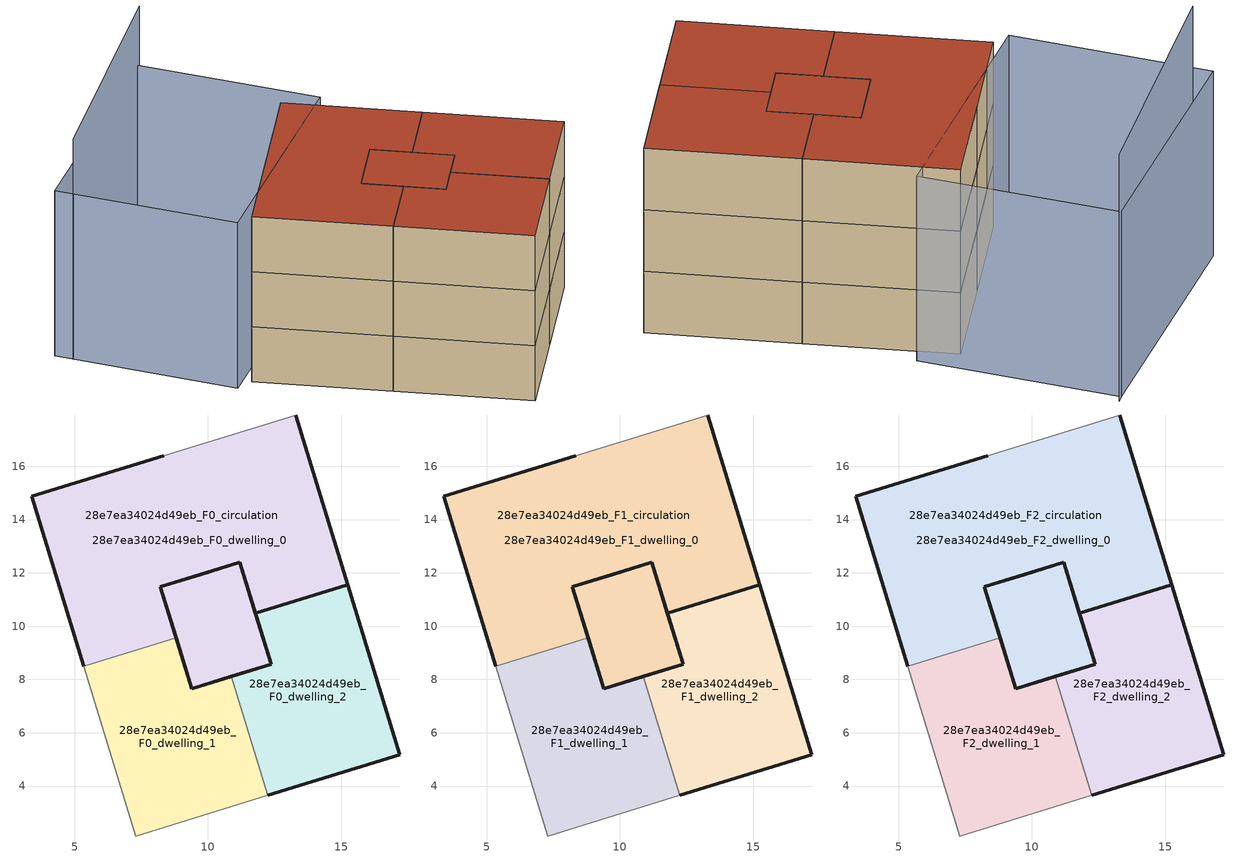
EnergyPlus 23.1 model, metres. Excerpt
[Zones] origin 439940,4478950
28e7ea34024d49eb_F0_dwelling_0
 floor ground (EU_floor_Construction): 11.2,12.39 11.79,10.48 12.37,8.57 9.4,7.66 8.23,11.48 9.71,11.94 9.88,11.99 z0; 13.3,17.92 15.25,11.55 11.79,10.48 11.2,12.39 9.88,11.99 8.23,11.48 8.81,9.57 5.35,8.5 3.39,14.88 8.34,16.4 z0
 wall outside (EU_wall_Construction): 8.81,9.57 8.23,11.48 9.71,11.94 11.2,12.39 11.79,10.48 15.25,11.55 13.3,17.92 / 8.34,16.4 3.39,14.88 5.35,8.5 z0:3
 wall adiabatic (EU_wall_Construction): 13.3,17.92 8.34,16.4 z0:3
 wall to 28e7ea34024d49eb_F0_dwelling_1 (EU_wall_Construction): 5.35,8.5 8.81,9.57 z0:3
28e7ea34024d49eb_F0_dwelling_1
 floor ground (EU_floor_Construction): 10.89,8.11 12.26,3.65 7.3,2.13 5.35,8.5 8.81,9.57 9.4,7.66 z0
 wall outside (EU_wall_Construction): 10.89,8.11 9.4,7.66 8.81,9.57 z0:3
 wall adiabatic (EU_wall_Construction): 5.35,8.5 7.3,2.13 12.26,3.65 z0:3
 wall to 28e7ea34024d49eb_F0_dwelling_2 (EU_wall_Construction): 12.26,3.65 10.89,8.11 z0:3
28e7ea34024d49eb_F0_dwelling_2
 floor ground (EU_floor_Construction): 11.2,12.39 11.79,10.48 12.37,8.57 9.4,7.66 8.23,11.48 z0; 15.25,11.55 17.21,5.17 12.26,3.65 10.89,8.11 12.37,8.57 11.79,10.48 z0
 wall outside (EU_wall_Construction): 12.26,3.65 17.21,5.17 15.25,11.55 11.79,10.48 12.37,8.57 10.89,8.11 z0:3
28e7ea34024d49eb_F0_circulation
 floor ground (EU_floor_Construction): 13.3,17.92 15.25,11.55 11.79,10.48 11.2,12.39 9.88,11.99 9.71,11.94 8.23,11.48 8.81,9.57 5.35,8.5 3.39,14.88 8.34,16.4 z0; 11.2,12.39 11.79,10.48 12.37,8.57 10.89,8.11 9.4,7.66 8.81,9.57 8.23,11.48 9.71,11.94 9.88,11.99 z0; 15.25,11.55 17.21,5.17 12.26,3.65 10.89,8.11 12.37,8.57 11.79,10.48 z0
 wall outside (EU_wall_Construction): 9.4,7.66 12.37,8.57 11.2,12.39 8.23,11.48 9.4,7.66 z0:3
28e7ea34024d49eb_F1_dwelling_0
 floor to 28e7ea34024d49eb_F0_dwelling_0 (EU_floor_Construction): 13.3,17.92 15.25,11.55 11.79,10.48 11.2,12.39 9.88,11.99 8.23,11.48 8.81,9.57 5.35,8.5 3.39,14.88 8.34,16.4 z3; 11.2,12.39 11.79,10.48 12.37,8.57 9.4,7.66 8.23,11.48 9.71,11.94 z3
 wall outside (EU_wall_Construction): 8.81,9.57 8.23,11.48 9.71,11.94 11.2,12.39 11.79,10.48 15.25,11.55 13.3,17.92 / 8.34,16.4 3.39,14.88 5.35,8.5 z3:6
 wall adiabatic (EU_wall_Construction): 13.3,17.92 8.34,16.4 z3:6
 wall to 28e7ea34024d49eb_F1_dwelling_1 (EU_wall_Construction): 5.35,8.5 8.81,9.57 z3:6
28e7ea34024d49eb_F1_dwelling_1
 floor to 28e7ea34024d49eb_F0_dwelling_1 (EU_floor_Construction): 10.89,8.11 12.26,3.65 7.3,2.13 5.35,8.5 8.81,9.57 9.4,7.66 z3
 wall outside (EU_wall_Construction): 10.89,8.11 9.4,7.66 8.81,9.57 z3:6
 wall adiabatic (EU_wall_Construction): 5.35,8.5 7.3,2.13 12.26,3.65 z3:6
 wall to 28e7ea34024d49eb_F1_dwelling_2 (EU_wall_Construction): 12.26,3.65 10.89,8.11 z3:6
28e7ea34024d49eb_F1_dwelling_2
 floor to 28e7ea34024d49eb_F0_dwelling_2 (EU_floor_Construction): 15.25,11.55 17.21,5.17 12.26,3.65 10.89,8.11 12.37,8.57 11.79,10.48 z3; 11.2,12.39 11.79,10.48 12.37,8.57 9.4,7.66 8.23,11.48 z3
 wall outside (EU_wall_Construction): 12.26,3.65 17.21,5.17 15.25,11.55 11.79,10.48 12.37,8.57 10.89,8.11 z3:6
28e7ea34024d49eb_F1_circulation
 floor outside (EU_floor_Construction): 15.25,11.55 17.21,5.17 12.26,3.65 10.89,8.11 12.37,8.57 11.79,10.48 z3
 floor to 28e7ea34024d49eb_F0_circulation (EU_floor_Construction): 13.3,17.92 15.25,11.55 11.79,10.48 11.2,12.39 9.88,11.99 9.71,11.94 8.23,11.48 8.81,9.57 5.35,8.5 3.39,14.88 8.34,16.4 z3; 11.2,12.39 11.79,10.48 12.37,8.57 10.89,8.11 9.4,7.66 8.81,9.57 8.23,11.48 9.71,11.94 9.88,11.99 z3
 wall outside (EU_wall_Construction): 9.4,7.66 12.37,8.57 11.2,12.39 8.23,11.48 9.4,7.66 z3:6
28e7ea34024d49eb_F2_dwelling_0
 floor to 28e7ea34024d49eb_F1_dwelling_0 (EU_floor_Construction): 13.3,17.92 15.25,11.55 11.79,10.48 11.2,12.39 9.88,11.99 8.23,11.48 8.81,9.57 5.35,8.5 3.39,14.88 8.34,16.4 z6; 11.2,12.39 11.79,10.48 12.37,8.57 9.4,7.66 8.23,11.48 9.71,11.94 z6
 wall outside (EU_wall_Construction): 8.81,9.57 8.23,11.48 9.71,11.94 11.2,12.39 11.79,10.48 15.25,11.55 13.3,17.92 / 8.34,16.4 3.39,14.88 5.35,8.5 z6:9
 wall adiabatic (EU_wall_Construction): 13.3,17.92 8.34,16.4 z6:9
 wall to 28e7ea34024d49eb_F2_dwelling_1 (EU_wall_Construction): 5.35,8.5 8.81,9.57 z6:9
 roof outside (EU_roof_Construction): 15.25,11.55 13.3,17.92 8.34,16.4 3.39,14.88 5.35,8.5 8.81,9.57 8.23,11.48 9.88,11.99 11.2,12.39 11.79,10.48 z9; 12.37,8.57 11.79,10.48 11.2,12.39 9.88,11.99 9.71,11.94 8.23,11.48 9.4,7.66 z9
28e7ea34024d49eb_F2_dwelling_1
 floor to 28e7ea34024d49eb_F1_dwelling_1 (EU_floor_Construction): 10.89,8.11 12.26,3.65 7.3,2.13 5.35,8.5 8.81,9.57 9.4,7.66 z6
 wall outside (EU_wall_Construction): 10.89,8.11 9.4,7.66 8.81,9.57 z6:9
 wall adiabatic (EU_wall_Construction): 5.35,8.5 7.3,2.13 12.26,3.65 z6:9
 wall to 28e7ea34024d49eb_F2_dwelling_2 (EU_wall_Construction): 12.26,3.65 10.89,8.11 z6:9
 roof outside (EU_roof_Construction): 12.26,3.65 10.89,8.11 9.4,7.66 8.81,9.57 5.35,8.5 7.3,2.13 z9
28e7ea34024d49eb_F2_dwelling_2
 floor to 28e7ea34024d49eb_F1_dwelling_2 (EU_floor_Construction): 15.25,11.55 17.21,5.17 12.26,3.65 10.89,8.11 12.37,8.57 11.79,10.48 z6; 11.2,12.39 11.79,10.48 12.37,8.57 9.4,7.66 8.23,11.48 z6
 wall outside (EU_wall_Construction): 12.26,3.65 17.21,5.17 15.25,11.55 11.79,10.48 12.37,8.57 10.89,8.11 z6:9
 roof outside (EU_roof_Construction): 17.21,5.17 15.25,11.55 11.79,10.48 12.37,8.57 10.89,8.11 12.26,3.65 z9; 12.37,8.57 11.79,10.48 11.2,12.39 8.23,11.48 9.4,7.66 z9
28e7ea34024d49eb_F2_circulation
 floor outside (EU_floor_Construction): 15.25,11.55 17.21,5.17 12.26,3.65 10.89,8.11 12.37,8.57 11.79,10.48 z6
 floor to 28e7ea34024d49eb_F1_circulation (EU_floor_Construction): 13.3,17.92 15.25,11.55 11.79,10.48 11.2,12.39 9.88,11.99 9.71,11.94 8.23,11.48 8.81,9.57 5.35,8.5 3.39,14.88 8.34,16.4 z6; 11.2,12.39 11.79,10.48 12.37,8.57 10.89,8.11 9.4,7.66 8.81,9.57 8.23,11.48 9.71,11.94 9.88,11.99 z6
 wall outside (EU_wall_Construction): 9.4,7.66 12.37,8.57 11.2,12.39 8.23,11.48 9.4,7.66 z6:9
 roof outside (EU_roof_Construction): 15.25,11.55 13.3,17.92 8.34,16.4 3.39,14.88 5.35,8.5 8.81,9.57 8.23,11.48 9.71,11.94 9.88,11.99 11.2,12.39 11.79,10.48 z9; 12.37,8.57 11.79,10.48 11.2,12.39 9.88,11.99 9.71,11.94 8.23,11.48 8.81,9.57 9.4,7.66 10.89,8.11 z9; 17.21,5.17 15.25,11.55 11.79,10.48 12.37,8.57 10.89,8.11 12.26,3.65 z9
shading: 13.6,25.42 14.52,16.46 / 14.52,16.46 2.6,15.23 / 2.6,15.23 1.68,24.2 / 1.68,24.2 13.6,25.42 z0:9; 13.97,25.49 1.77,23.3 z0:12
[Building]
EU S2 Campaign: North Axis=0; Terrain=City; Solar Distribution=FullExterior
[Site:Location]
Madrid: Latitude=40.5; Longitude=-3.5; Time Zone=1; Elevation=609
[SizingPeriod:WeatherFileDays]
AnnualSizingPeriod: Begin Month=1; Begin Day of Month=1; End Month=12; End Day of Month=31; Day of Week for Start Day=Monday; Use Weather File Daylight Saving Period=No; Use Weather File Rain and Snow Indicators=No
[MATERIAL]
EU_InternalMass_Material: Roughness=MediumRough; Thickness=0.1; Conductivity=1; Density=1800; Specific Heat=900; Thermal Absorptance=0.9; Solar Absorptance=0.7; Visible Absorptance=0.7
[MATERIAL:NOMASS] Roughness=MediumRough; Thermal Absorptance=0.9; Solar Absorptance=0.7; Visible Absorptance=0.7
Name | Thermal Resistance
EU_wall_NoMass; EU_roof_NoMass | 2.16768
EU_floor_NoMass | 1.14339
[CONSTRUCTION]
EU_wall_Construction: EU_wall_NoMass
EU_roof_Construction: EU_roof_NoMass
EU_floor_Construction: EU_floor_NoMass
EU_InternalMass_Construction: EU_InternalMass_Material
[ZONE] Type=1; Multiplier=1; Ceiling Height=autocalculate; Floor Area=autocalculate; Part of Total Floor Area=Yes
Name | Volume
28e7ea34024d49eb_F0_dwelling_0; 28e7ea34024d49eb_F1_dwelling_0; 28e7ea34024d49eb_F2_dwelling_0 | 226.142
28e7ea34024d49eb_F0_dwelling_1 | 94.3997
28e7ea34024d49eb_F1_dwelling_1; 28e7ea34024d49eb_F2_dwelling_1 | 94.3993
28e7ea34024d49eb_F0_dwelling_2 | 131.744
28e7ea34024d49eb_F1_dwelling_2; 28e7ea34024d49eb_F2_dwelling_2 | 131.743
28e7ea34024d49eb_F0_circulation; 28e7ea34024d49eb_F1_circulation; 28e7ea34024d49eb_F2_circulation | 320.541
[INTERNALMASS] Construction=EU_InternalMass_Construction
Name | Zone or ZoneList | Surface Area
28e7ea34024d49eb_F0_dwelling_0_EU_InternalMass | 28e7ea34024d49eb_F0_dwelling_0 | 62.9327
28e7ea34024d49eb_F0_dwelling_1_EU_InternalMass | 28e7ea34024d49eb_F0_dwelling_1 | 31.4663
28e7ea34024d49eb_F0_dwelling_2_EU_InternalMass | 28e7ea34024d49eb_F0_dwelling_2 | 31.4663
28e7ea34024d49eb_F1_dwelling_0_EU_InternalMass | 28e7ea34024d49eb_F1_dwelling_0 | 62.9327
28e7ea34024d49eb_F1_dwelling_1_EU_InternalMass | 28e7ea34024d49eb_F1_dwelling_1 | 31.4663
28e7ea34024d49eb_F1_dwelling_2_EU_InternalMass | 28e7ea34024d49eb_F1_dwelling_2 | 31.4663
28e7ea34024d49eb_F2_dwelling_0_EU_InternalMass | 28e7ea34024d49eb_F2_dwelling_0 | 62.9327
28e7ea34024d49eb_F2_dwelling_1_EU_InternalMass | 28e7ea34024d49eb_F2_dwelling_1 | 31.4663
28e7ea34024d49eb_F2_dwelling_2_EU_InternalMass | 28e7ea34024d49eb_F2_dwelling_2 | 31.4663
[OTHEREQUIPMENT] Fuel Type=Electricity; Design Level Calculation Method=Watts/Area; Power per Zone Floor Area=1; Fraction Latent=0; Fraction Radiant=0; Fraction Lost=0; Carbon Dioxide Generation Rate=0; EndUse Subcategory=EU_Step8_InternalGains
Name | Zone or ZoneList or Space or SpaceList | Schedule
EU_Step8_InternalGain_28e7ea34024d49eb_F0_dwelling_0_f000 | 28e7ea34024d49eb_F0_dwelling_0 | EU_Step8_GainSchedule_28e7ea34024d49eb_F0_dwelling_0_f000
EU_Step8_InternalGain_28e7ea34024d49eb_F0_dwelling_1_f000 | 28e7ea34024d49eb_F0_dwelling_1 | EU_Step8_GainSchedule_28e7ea34024d49eb_F0_dwelling_1_f000
EU_Step8_InternalGain_28e7ea34024d49eb_F0_dwelling_2_f000 | 28e7ea34024d49eb_F0_dwelling_2 | EU_Step8_GainSchedule_28e7ea34024d49eb_F0_dwelling_2_f000
EU_Step8_InternalGain_28e7ea34024d49eb_F1_dwelling_0_f000 | 28e7ea34024d49eb_F1_dwelling_0 | EU_Step8_GainSchedule_28e7ea34024d49eb_F1_dwelling_0_f000
EU_Step8_InternalGain_28e7ea34024d49eb_F1_dwelling_1_f000 | 28e7ea34024d49eb_F1_dwelling_1 | EU_Step8_GainSchedule_28e7ea34024d49eb_F1_dwelling_1_f000
EU_Step8_InternalGain_28e7ea34024d49eb_F1_dwelling_2_f000 | 28e7ea34024d49eb_F1_dwelling_2 | EU_Step8_GainSchedule_28e7ea34024d49eb_F1_dwelling_2_f000
EU_Step8_InternalGain_28e7ea34024d49eb_F2_dwelling_0_f000 | 28e7ea34024d49eb_F2_dwelling_0 | EU_Step8_GainSchedule_28e7ea34024d49eb_F2_dwelling_0_f000
EU_Step8_InternalGain_28e7ea34024d49eb_F2_dwelling_1_f000 | 28e7ea34024d49eb_F2_dwelling_1 | EU_Step8_GainSchedule_28e7ea34024d49eb_F2_dwelling_1_f000
EU_Step8_InternalGain_28e7ea34024d49eb_F2_dwelling_2_f000 | 28e7ea34024d49eb_F2_dwelling_2 | EU_Step8_GainSchedule_28e7ea34024d49eb_F2_dwelling_2_f000
[ZONEINFILTRATION:DESIGNFLOWRATE] Schedule=EU_AlwaysOn; Design Flow Rate Calculation Method=Flow/Area; Flow Rate per Floor Area=0.0005; Constant Term Coefficient=1; Temperature Term Coefficient=0; Velocity Term Coefficient=0; Velocity Squared Term Coefficient=0
Name | Zone or ZoneList or Space or SpaceList
EU_Circulation_Infiltration_28e7ea34024d49eb_F0_circulation | 28e7ea34024d49eb_F0_circulation
EU_Circulation_Infiltration_28e7ea34024d49eb_F1_circulation | 28e7ea34024d49eb_F1_circulation
EU_Circulation_Infiltration_28e7ea34024d49eb_F2_circulation | 28e7ea34024d49eb_F2_circulation
[ZONEVENTILATION:DESIGNFLOWRATE] Schedule=EU_AlwaysOn; Design Flow Rate Calculation Method=AirChanges/Hour; Air Changes per Hour=0.480546; Ventilation Type=Natural; Fan Pressure Rise=0; Fan Total Efficiency=1; Constant Term Coefficient=1; Temperature Term Coefficient=0; Velocity Term Coefficient=0; Velocity Squared Term Coefficient=0; Minimum Indoor Temperature=-100; Maximum Indoor Temperature=100; Delta Temperature=-100; Minimum Outdoor Temperature=-100; Maximum Outdoor Temperature=100; Maximum Wind Speed=40
Name | Zone or ZoneList or Space or SpaceList
EU_ConstantAir_28e7ea34024d49eb_F0_dwelling_0 | 28e7ea34024d49eb_F0_dwelling_0
EU_ConstantAir_28e7ea34024d49eb_F0_dwelling_1 | 28e7ea34024d49eb_F0_dwelling_1
EU_ConstantAir_28e7ea34024d49eb_F0_dwelling_2 | 28e7ea34024d49eb_F0_dwelling_2
EU_ConstantAir_28e7ea34024d49eb_F1_dwelling_0 | 28e7ea34024d49eb_F1_dwelling_0
EU_ConstantAir_28e7ea34024d49eb_F1_dwelling_1 | 28e7ea34024d49eb_F1_dwelling_1
EU_ConstantAir_28e7ea34024d49eb_F1_dwelling_2 | 28e7ea34024d49eb_F1_dwelling_2
EU_ConstantAir_28e7ea34024d49eb_F2_dwelling_0 | 28e7ea34024d49eb_F2_dwelling_0
EU_ConstantAir_28e7ea34024d49eb_F2_dwelling_1 | 28e7ea34024d49eb_F2_dwelling_1
EU_ConstantAir_28e7ea34024d49eb_F2_dwelling_2 | 28e7ea34024d49eb_F2_dwelling_2
[HVACTEMPLATE:THERMOSTAT] Constant Heating Setpoint=20; Constant Cooling Setpoint=50
EU_HeatOnly_28e7ea34024d49eb_F0_dwelling_0; EU_HeatOnly_28e7ea34024d49eb_F0_dwelling_1; EU_HeatOnly_28e7ea34024d49eb_F0_dwelling_2; EU_HeatOnly_28e7ea34024d49eb_F1_dwelling_0; EU_HeatOnly_28e7ea34024d49eb_F1_dwelling_1; EU_HeatOnly_28e7ea34024d49eb_F1_dwelling_2; EU_HeatOnly_28e7ea34024d49eb_F2_dwelling_0; EU_HeatOnly_28e7ea34024d49eb_F2_dwelling_1; EU_HeatOnly_28e7ea34024d49eb_F2_dwelling_2
[HVACTEMPLATE:ZONE:IDEALLOADSAIRSYSTEM] System Availability Schedule=EU_AlwaysOn; Maximum Heating Supply Air Temperature=50; Minimum Cooling Supply Air Temperature=13; Maximum Heating Supply Air Humidity Ratio=0.0156; Minimum Cooling Supply Air Humidity Ratio=0.0077; Heating Limit=NoLimit; Cooling Limit=NoLimit; Heating Availability Schedule=EU_AlwaysOn; Cooling Availability Schedule=EU_CoolingOff; Dehumidification Control Type=ConstantSensibleHeatRatio; Cooling Sensible Heat Ratio=0.7; Dehumidification Setpoint=60; Humidification Control Type=None; Humidification Setpoint=30; Outdoor Air Method=None; Outdoor Air Flow Rate per Person=0.00944; Outdoor Air Flow Rate per Zone Floor Area=0; Outdoor Air Flow Rate per Zone=0; Demand Controlled Ventilation Type=None; Outdoor Air Economizer Type=NoEconomizer; Heat Recovery Type=None; Sensible Heat Recovery Effectiveness=0.7; Latent Heat Recovery Effectiveness=0.65
Name | Template Thermostat
28e7ea34024d49eb_F0_dwelling_0 | EU_HeatOnly_28e7ea34024d49eb_F0_dwelling_0
28e7ea34024d49eb_F0_dwelling_1 | EU_HeatOnly_28e7ea34024d49eb_F0_dwelling_1
28e7ea34024d49eb_F0_dwelling_2 | EU_HeatOnly_28e7ea34024d49eb_F0_dwelling_2
28e7ea34024d49eb_F1_dwelling_0 | EU_HeatOnly_28e7ea34024d49eb_F1_dwelling_0
28e7ea34024d49eb_F1_dwelling_1 | EU_HeatOnly_28e7ea34024d49eb_F1_dwelling_1
28e7ea34024d49eb_F1_dwelling_2 | EU_HeatOnly_28e7ea34024d49eb_F1_dwelling_2
28e7ea34024d49eb_F2_dwelling_0 | EU_HeatOnly_28e7ea34024d49eb_F2_dwelling_0
28e7ea34024d49eb_F2_dwelling_1 | EU_HeatOnly_28e7ea34024d49eb_F2_dwelling_1
28e7ea34024d49eb_F2_dwelling_2 | EU_HeatOnly_28e7ea34024d49eb_F2_dwelling_2
[SIZING:ZONE] Zone Cooling Design Supply Air Temperature Input Method=SupplyAirTemperature; Zone Cooling Design Supply Air Temperature=13; Zone Heating Design Supply Air Temperature Input Method=SupplyAirTemperature; Zone Heating Design Supply Air Temperature=50; Zone Cooling Design Supply Air Humidity Ratio=0.008; Zone Heating Design Supply Air Humidity Ratio=0.008; Cooling Design Air Flow Method=DesignDay; Cooling Design Air Flow Rate=0; Cooling Minimum Air Flow per Zone Floor Area=0.000762; Cooling Minimum Air Flow=0; Cooling Minimum Air Flow Fraction=0.2; Heating Design Air Flow Method=DesignDay; Heating Design Air Flow Rate=0; Heating Maximum Air Flow per Zone Floor Area=0.002032; Heating Maximum Air Flow=0.141576; Heating Maximum Air Flow Fraction=0.3; Account for Dedicated Outdoor Air System=No; Dedicated Outdoor Air System Control Strategy=NeutralSupplyAir; Dedicated Outdoor Air Low Setpoint Temperature for Design=autosize; Dedicated Outdoor Air High Setpoint Temperature for Design=autosize; Zone Load Sizing Method=Sensible Load Only No Latent Load; Zone Latent Cooling Design Supply Air Humidity Ratio Input Method=HumidityRatioDifference; Zone Cooling Design Supply Air Humidity Ratio Difference=0.005; Zone Latent Heating Design Supply Air Humidity Ratio Input Method=HumidityRatioDifference; Zone Humidification Design Supply Air Humidity Ratio Difference=0.005
28e7ea34024d49eb_F0_dwelling_0; 28e7ea34024d49eb_F0_dwelling_1; 28e7ea34024d49eb_F0_dwelling_2; 28e7ea34024d49eb_F1_dwelling_0; 28e7ea34024d49eb_F1_dwelling_1; 28e7ea34024d49eb_F1_dwelling_2; 28e7ea34024d49eb_F2_dwelling_0; 28e7ea34024d49eb_F2_dwelling_1; 28e7ea34024d49eb_F2_dwelling_2
[SCHEDULE:CONSTANT]
Name | Hourly Value
EU_AlwaysOn | 1
EU_CoolingOff | 0
[SCHEDULE:FILE] Column Number=1; Rows to Skip at Top=0; Number of Hours of Data=8760; Column Separator=Comma; Interpolate to Timestep=No; Minutes per Item=60; Adjust Schedule for Daylight Savings=Yes
Name | File
EU_Step8_GainSchedule_28e7ea34024d49eb_F0_dwelling_0_f000 | ../../schedules/28e7ea34024d49eb/28e7ea34024d49eb_F0_dwelling_0_f000_gain.csv
EU_Step8_GainSchedule_28e7ea34024d49eb_F0_dwelling_1_f000 | ../../schedules/28e7ea34024d49eb/28e7ea34024d49eb_F0_dwelling_1_f000_gain.csv
EU_Step8_GainSchedule_28e7ea34024d49eb_F0_dwelling_2_f000 | ../../schedules/28e7ea34024d49eb/28e7ea34024d49eb_F0_dwelling_2_f000_gain.csv
EU_Step8_GainSchedule_28e7ea34024d49eb_F1_dwelling_0_f000 | ../../schedules/28e7ea34024d49eb/28e7ea34024d49eb_F1_dwelling_0_f000_gain.csv
EU_Step8_GainSchedule_28e7ea34024d49eb_F1_dwelling_1_f000 | ../../schedules/28e7ea34024d49eb/28e7ea34024d49eb_F1_dwelling_1_f000_gain.csv
EU_Step8_GainSchedule_28e7ea34024d49eb_F1_dwelling_2_f000 | ../../schedules/28e7ea34024d49eb/28e7ea34024d49eb_F1_dwelling_2_f000_gain.csv
EU_Step8_GainSchedule_28e7ea34024d49eb_F2_dwelling_0_f000 | ../../schedules/28e7ea34024d49eb/28e7ea34024d49eb_F2_dwelling_0_f000_gain.csv
EU_Step8_GainSchedule_28e7ea34024d49eb_F2_dwelling_1_f000 | ../../schedules/28e7ea34024d49eb/28e7ea34024d49eb_F2_dwelling_1_f000_gain.csv
EU_Step8_GainSchedule_28e7ea34024d49eb_F2_dwelling_2_f000 | ../../schedules/28e7ea34024d49eb/28e7ea34024d49eb_F2_dwelling_2_f000_gain.csv
